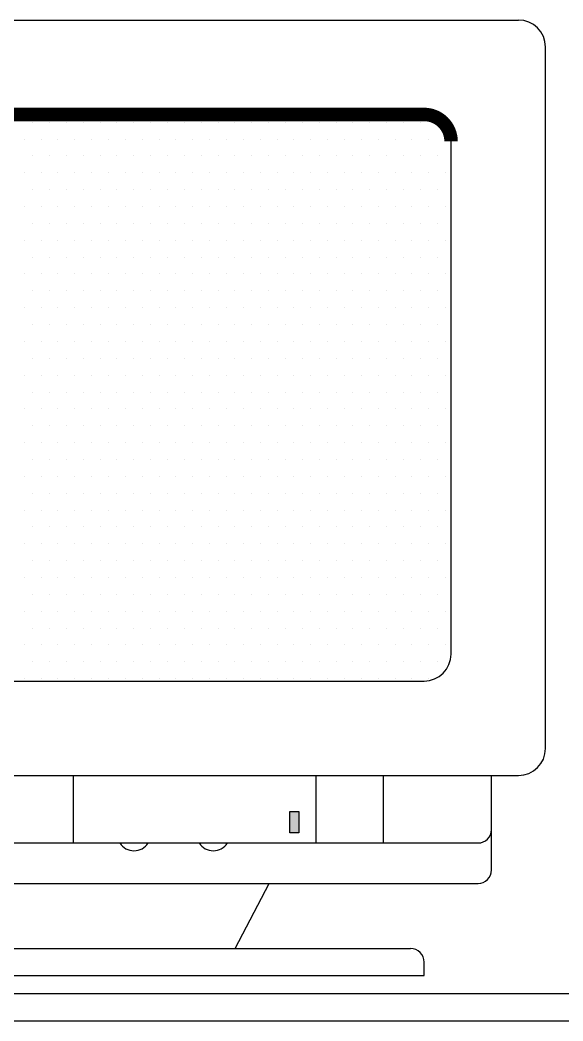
# Model space of a CAD drawing. Extents: x -12.596 to -11.946, y 11.414 to 11.785.
# Drawn here: x -12.3942 to -12.1929, y 11.4136 to 11.7845 of the extents above; entities that cross this region are included whole.
import ezdxf

# ---------------------------------------------------------------- set-up
doc = ezdxf.new("R2010")
doc.units = 0
doc.header["$LTSCALE"] = 0.5
doc.layers.get('0').update_dxf_attribs({"linetype": 'CONTINUOUS'})

# ---------------------------------------------------------------- blocks, each defined once
blk = doc.blocks.new('*X0')
at = {"color": 0}
for p, q in [((-12.48750000000001, 11.825), (-12.48750000000001, 11.825)), ((-12.48125000000001, 11.825), (-12.48125000000001, 11.825)), ((-12.47500000000001, 11.825), (-12.47500000000001, 11.825)), ((-12.46875000000001, 11.825), (-12.46875000000001, 11.825)), ((-12.46250000000001, 11.825), (-12.46250000000001, 11.825)), ((-12.45625000000001, 11.825), (-12.45625000000001, 11.825)), ((-12.45000000000001, 11.825), (-12.45000000000001, 11.825)), ((-12.44375000000001, 11.825), (-12.44375000000001, 11.825)), ((-12.43750000000001, 11.825), (-12.43750000000001, 11.825)), ((-12.43125000000001, 11.825), (-12.43125000000001, 11.825)), ((-12.42500000000001, 11.825), (-12.42500000000001, 11.825)), ((-12.41875000000001, 11.825), (-12.41875000000001, 11.825)), ((-12.41250000000001, 11.825), (-12.41250000000001, 11.825)), ((-12.40625000000001, 11.825), (-12.40625000000001, 11.825)), ((-12.40000000000001, 11.825), (-12.40000000000001, 11.825)), ((-12.39375000000001, 11.825), (-12.39375000000001, 11.825)), ((-12.38750000000002, 11.825), (-12.38750000000002, 11.825)), ((-12.38125000000002, 11.825), (-12.38125000000002, 11.825)), ((-12.37500000000002, 11.825), (-12.37500000000002, 11.825)), ((-12.36875000000002, 11.825), (-12.36875000000002, 11.825)), ((-12.36250000000002, 11.825), (-12.36250000000002, 11.825)), ((-12.35625000000002, 11.825), (-12.35625000000002, 11.825)), ((-12.35000000000002, 11.825), (-12.35000000000002, 11.825)), ((-12.34375000000002, 11.825), (-12.34375000000002, 11.825)), ((-12.33750000000002, 11.825), (-12.33750000000002, 11.825)), ((-12.49062500000001, 11.81875), (-12.49062500000001, 11.81875)), ((-12.48437500000001, 11.81875), (-12.48437500000001, 11.81875)), ((-12.47812500000001, 11.81875), (-12.47812500000001, 11.81875)), ((-12.47187500000001, 11.81875), (-12.47187500000001, 11.81875)), ((-12.46562500000001, 11.81875), (-12.46562500000001, 11.81875)), ((-12.45937500000001, 11.81875), (-12.45937500000001, 11.81875)), ((-12.45312500000001, 11.81875), (-12.45312500000001, 11.81875)), ((-12.44687500000001, 11.81875), (-12.44687500000001, 11.81875)), ((-12.44062500000001, 11.81875), (-12.44062500000001, 11.81875)), ((-12.43437500000001, 11.81875), (-12.43437500000001, 11.81875)), ((-12.42812500000001, 11.81875), (-12.42812500000001, 11.81875)), ((-12.42187500000001, 11.81875), (-12.42187500000001, 11.81875)), ((-12.41562500000001, 11.81875), (-12.41562500000001, 11.81875)), ((-12.40937500000001, 11.81875), (-12.40937500000001, 11.81875)), ((-12.40312500000001, 11.81875), (-12.40312500000001, 11.81875)), ((-12.39687500000001, 11.81875), (-12.39687500000001, 11.81875)), ((-12.39062500000001, 11.81875), (-12.39062500000001, 11.81875)), ((-12.38437500000001, 11.81875), (-12.38437500000001, 11.81875)), ((-12.37812500000001, 11.81875), (-12.37812500000001, 11.81875)), ((-12.37187500000002, 11.81875), (-12.37187500000002, 11.81875)), ((-12.36562500000002, 11.81875), (-12.36562500000002, 11.81875)), ((-12.35937500000002, 11.81875), (-12.35937500000002, 11.81875)), ((-12.35312500000002, 11.81875), (-12.35312500000002, 11.81875)), ((-12.34687500000002, 11.81875), (-12.34687500000002, 11.81875)), ((-12.34062500000002, 11.81875), (-12.34062500000002, 11.81875)), ((-12.33437500000002, 11.81875), (-12.33437500000002, 11.81875)), ((-12.48750000000001, 11.8125), (-12.48750000000001, 11.8125)), ((-12.48125000000001, 11.8125), (-12.48125000000001, 11.8125)), ((-12.47500000000001, 11.8125), (-12.47500000000001, 11.8125)), ((-12.46875000000001, 11.8125), (-12.46875000000001, 11.8125)), ((-12.46250000000001, 11.8125), (-12.46250000000001, 11.8125)), ((-12.45625000000001, 11.8125), (-12.45625000000001, 11.8125)), ((-12.45000000000001, 11.8125), (-12.45000000000001, 11.8125)), ((-12.44375000000001, 11.8125), (-12.44375000000001, 11.8125)), ((-12.43750000000001, 11.8125), (-12.43750000000001, 11.8125)), ((-12.43125000000001, 11.8125), (-12.43125000000001, 11.8125)), ((-12.42500000000001, 11.8125), (-12.42500000000001, 11.8125)), ((-12.41875000000001, 11.8125), (-12.41875000000001, 11.8125)), ((-12.41250000000001, 11.8125), (-12.41250000000001, 11.8125)), ((-12.40625000000001, 11.8125), (-12.40625000000001, 11.8125)), ((-12.40000000000001, 11.8125), (-12.40000000000001, 11.8125)), ((-12.39375000000001, 11.8125), (-12.39375000000001, 11.8125)), ((-12.38750000000001, 11.8125), (-12.38750000000001, 11.8125)), ((-12.38125000000001, 11.8125), (-12.38125000000001, 11.8125)), ((-12.37500000000001, 11.8125), (-12.37500000000001, 11.8125)), ((-12.36875000000001, 11.8125), (-12.36875000000001, 11.8125)), ((-12.36250000000001, 11.8125), (-12.36250000000001, 11.8125)), ((-12.35625000000002, 11.8125), (-12.35625000000002, 11.8125)), ((-12.35000000000002, 11.8125), (-12.35000000000002, 11.8125)), ((-12.34375000000002, 11.8125), (-12.34375000000002, 11.8125)), ((-12.33750000000002, 11.8125), (-12.33750000000002, 11.8125)), ((-12.49062500000001, 11.80625), (-12.49062500000001, 11.80625)), ((-12.48437500000001, 11.80625), (-12.48437500000001, 11.80625)), ((-12.47812500000001, 11.80625), (-12.47812500000001, 11.80625)), ((-12.47187500000001, 11.80625), (-12.47187500000001, 11.80625)), ((-12.46562500000001, 11.80625), (-12.46562500000001, 11.80625)), ((-12.45937500000001, 11.80625), (-12.45937500000001, 11.80625)), ((-12.45312500000001, 11.80625), (-12.45312500000001, 11.80625)), ((-12.44687500000001, 11.80625), (-12.44687500000001, 11.80625)), ((-12.44062500000001, 11.80625), (-12.44062500000001, 11.80625)), ((-12.43437500000001, 11.80625), (-12.43437500000001, 11.80625)), ((-12.42812500000001, 11.80625), (-12.42812500000001, 11.80625)), ((-12.42187500000001, 11.80625), (-12.42187500000001, 11.80625)), ((-12.41562500000001, 11.80625), (-12.41562500000001, 11.80625)), ((-12.40937500000001, 11.80625), (-12.40937500000001, 11.80625)), ((-12.40312500000001, 11.80625), (-12.40312500000001, 11.80625)), ((-12.39687500000001, 11.80625), (-12.39687500000001, 11.80625)), ((-12.39062500000001, 11.80625), (-12.39062500000001, 11.80625)), ((-12.38437500000001, 11.80625), (-12.38437500000001, 11.80625)), ((-12.37812500000001, 11.80625), (-12.37812500000001, 11.80625)), ((-12.37187500000002, 11.80625), (-12.37187500000002, 11.80625)), ((-12.36562500000002, 11.80625), (-12.36562500000002, 11.80625)), ((-12.35937500000002, 11.80625), (-12.35937500000002, 11.80625)), ((-12.35312500000002, 11.80625), (-12.35312500000002, 11.80625)), ((-12.34687500000002, 11.80625), (-12.34687500000002, 11.80625)), ((-12.34062500000002, 11.80625), (-12.34062500000002, 11.80625)), ((-12.33437500000002, 11.80625), (-12.33437500000002, 11.80625)), ((-12.4875, 11.8), (-12.4875, 11.8)), ((-12.48125, 11.8), (-12.48125, 11.8)), ((-12.475, 11.8), (-12.475, 11.8)), ((-12.46875000000001, 11.8), (-12.46875000000001, 11.8)), ((-12.46250000000001, 11.8), (-12.46250000000001, 11.8)), ((-12.45625000000001, 11.8), (-12.45625000000001, 11.8)), ((-12.45000000000001, 11.8), (-12.45000000000001, 11.8)), ((-12.44375000000001, 11.8), (-12.44375000000001, 11.8)), ((-12.43750000000001, 11.8), (-12.43750000000001, 11.8)), ((-12.43125000000001, 11.8), (-12.43125000000001, 11.8)), ((-12.42500000000001, 11.8), (-12.42500000000001, 11.8)), ((-12.41875000000001, 11.8), (-12.41875000000001, 11.8)), ((-12.41250000000001, 11.8), (-12.41250000000001, 11.8)), ((-12.40625000000001, 11.8), (-12.40625000000001, 11.8)), ((-12.40000000000001, 11.8), (-12.40000000000001, 11.8)), ((-12.39375000000001, 11.8), (-12.39375000000001, 11.8)), ((-12.38750000000001, 11.8), (-12.38750000000001, 11.8)), ((-12.38125000000001, 11.8), (-12.38125000000001, 11.8)), ((-12.37500000000001, 11.8), (-12.37500000000001, 11.8)), ((-12.36875000000001, 11.8), (-12.36875000000001, 11.8)), ((-12.36250000000001, 11.8), (-12.36250000000001, 11.8)), ((-12.35625000000001, 11.8), (-12.35625000000001, 11.8)), ((-12.35000000000001, 11.8), (-12.35000000000001, 11.8)), ((-12.34375000000001, 11.8), (-12.34375000000001, 11.8)), ((-12.33750000000001, 11.8), (-12.33750000000001, 11.8)), ((-12.490625, 11.79375), (-12.490625, 11.79375)), ((-12.48437500000001, 11.79375), (-12.48437500000001, 11.79375)), ((-12.47812500000001, 11.79375), (-12.47812500000001, 11.79375)), ((-12.47187500000001, 11.79375), (-12.47187500000001, 11.79375)), ((-12.46562500000001, 11.79375), (-12.46562500000001, 11.79375)), ((-12.45937500000001, 11.79375), (-12.45937500000001, 11.79375)), ((-12.45312500000001, 11.79375), (-12.45312500000001, 11.79375)), ((-12.44687500000001, 11.79375), (-12.44687500000001, 11.79375)), ((-12.44062500000001, 11.79375), (-12.44062500000001, 11.79375)), ((-12.43437500000001, 11.79375), (-12.43437500000001, 11.79375)), ((-12.42812500000001, 11.79375), (-12.42812500000001, 11.79375)), ((-12.42187500000001, 11.79375), (-12.42187500000001, 11.79375)), ((-12.41562500000001, 11.79375), (-12.41562500000001, 11.79375)), ((-12.40937500000001, 11.79375), (-12.40937500000001, 11.79375)), ((-12.40312500000001, 11.79375), (-12.40312500000001, 11.79375)), ((-12.39687500000001, 11.79375), (-12.39687500000001, 11.79375)), ((-12.39062500000001, 11.79375), (-12.39062500000001, 11.79375)), ((-12.38437500000001, 11.79375), (-12.38437500000001, 11.79375)), ((-12.37812500000001, 11.79375), (-12.37812500000001, 11.79375)), ((-12.37187500000001, 11.79375), (-12.37187500000001, 11.79375)), ((-12.36562500000001, 11.79375), (-12.36562500000001, 11.79375)), ((-12.35937500000001, 11.79375), (-12.35937500000001, 11.79375)), ((-12.35312500000001, 11.79375), (-12.35312500000001, 11.79375)), ((-12.34687500000001, 11.79375), (-12.34687500000001, 11.79375)), ((-12.34062500000001, 11.79375), (-12.34062500000001, 11.79375)), ((-12.33437500000001, 11.79375), (-12.33437500000001, 11.79375)), ((-12.48750000000001, 11.7875), (-12.48750000000001, 11.7875)), ((-12.48125000000001, 11.7875), (-12.48125000000001, 11.7875)), ((-12.47500000000001, 11.7875), (-12.47500000000001, 11.7875)), ((-12.46875000000001, 11.7875), (-12.46875000000001, 11.7875)), ((-12.46250000000001, 11.7875), (-12.46250000000001, 11.7875)), ((-12.45625000000001, 11.7875), (-12.45625000000001, 11.7875)), ((-12.45000000000001, 11.7875), (-12.45000000000001, 11.7875)), ((-12.44375000000001, 11.7875), (-12.44375000000001, 11.7875)), ((-12.43750000000001, 11.7875), (-12.43750000000001, 11.7875)), ((-12.43125000000001, 11.7875), (-12.43125000000001, 11.7875)), ((-12.42500000000001, 11.7875), (-12.42500000000001, 11.7875)), ((-12.41875000000001, 11.7875), (-12.41875000000001, 11.7875)), ((-12.41250000000001, 11.7875), (-12.41250000000001, 11.7875)), ((-12.40625000000001, 11.7875), (-12.40625000000001, 11.7875)), ((-12.40000000000001, 11.7875), (-12.40000000000001, 11.7875)), ((-12.39375000000001, 11.7875), (-12.39375000000001, 11.7875)), ((-12.38750000000001, 11.7875), (-12.38750000000001, 11.7875)), ((-12.38125000000001, 11.7875), (-12.38125000000001, 11.7875)), ((-12.37500000000001, 11.7875), (-12.37500000000001, 11.7875)), ((-12.36875000000001, 11.7875), (-12.36875000000001, 11.7875)), ((-12.36250000000001, 11.7875), (-12.36250000000001, 11.7875)), ((-12.35625000000002, 11.7875), (-12.35625000000002, 11.7875)), ((-12.35000000000002, 11.7875), (-12.35000000000002, 11.7875)), ((-12.34375000000002, 11.7875), (-12.34375000000002, 11.7875)), ((-12.33750000000002, 11.7875), (-12.33750000000002, 11.7875)), ((-12.49062500000001, 11.78125), (-12.49062500000001, 11.78125)), ((-12.48437500000001, 11.78125), (-12.48437500000001, 11.78125)), ((-12.47812500000001, 11.78125), (-12.47812500000001, 11.78125)), ((-12.47187500000001, 11.78125), (-12.47187500000001, 11.78125)), ((-12.46562500000001, 11.78125), (-12.46562500000001, 11.78125)), ((-12.45937500000001, 11.78125), (-12.45937500000001, 11.78125)), ((-12.45312500000001, 11.78125), (-12.45312500000001, 11.78125)), ((-12.44687500000001, 11.78125), (-12.44687500000001, 11.78125)), ((-12.44062500000001, 11.78125), (-12.44062500000001, 11.78125)), ((-12.43437500000001, 11.78125), (-12.43437500000001, 11.78125)), ((-12.42812500000001, 11.78125), (-12.42812500000001, 11.78125)), ((-12.42187500000001, 11.78125), (-12.42187500000001, 11.78125)), ((-12.41562500000001, 11.78125), (-12.41562500000001, 11.78125)), ((-12.40937500000001, 11.78125), (-12.40937500000001, 11.78125)), ((-12.40312500000001, 11.78125), (-12.40312500000001, 11.78125)), ((-12.39687500000001, 11.78125), (-12.39687500000001, 11.78125)), ((-12.39062500000001, 11.78125), (-12.39062500000001, 11.78125)), ((-12.38437500000001, 11.78125), (-12.38437500000001, 11.78125)), ((-12.37812500000001, 11.78125), (-12.37812500000001, 11.78125)), ((-12.37187500000002, 11.78125), (-12.37187500000002, 11.78125)), ((-12.36562500000002, 11.78125), (-12.36562500000002, 11.78125)), ((-12.35937500000002, 11.78125), (-12.35937500000002, 11.78125)), ((-12.35312500000002, 11.78125), (-12.35312500000002, 11.78125)), ((-12.34687500000002, 11.78125), (-12.34687500000002, 11.78125)), ((-12.34062500000002, 11.78125), (-12.34062500000002, 11.78125)), ((-12.33437500000002, 11.78125), (-12.33437500000002, 11.78125)), ((-12.48750000000001, 11.775), (-12.48750000000001, 11.775)), ((-12.48125000000001, 11.775), (-12.48125000000001, 11.775)), ((-12.47500000000001, 11.775), (-12.47500000000001, 11.775)), ((-12.46875000000001, 11.775), (-12.46875000000001, 11.775)), ((-12.46250000000001, 11.775), (-12.46250000000001, 11.775)), ((-12.45625000000001, 11.775), (-12.45625000000001, 11.775)), ((-12.45000000000001, 11.775), (-12.45000000000001, 11.775)), ((-12.44375000000001, 11.775), (-12.44375000000001, 11.775)), ((-12.43750000000001, 11.775), (-12.43750000000001, 11.775)), ((-12.43125000000001, 11.775), (-12.43125000000001, 11.775)), ((-12.42500000000001, 11.775), (-12.42500000000001, 11.775)), ((-12.41875000000001, 11.775), (-12.41875000000001, 11.775)), ((-12.41250000000001, 11.775), (-12.41250000000001, 11.775)), ((-12.40625000000001, 11.775), (-12.40625000000001, 11.775)), ((-12.40000000000001, 11.775), (-12.40000000000001, 11.775)), ((-12.39375000000001, 11.775), (-12.39375000000001, 11.775)), ((-12.38750000000001, 11.775), (-12.38750000000001, 11.775)), ((-12.38125000000001, 11.775), (-12.38125000000001, 11.775)), ((-12.37500000000001, 11.775), (-12.37500000000001, 11.775)), ((-12.36875000000001, 11.775), (-12.36875000000001, 11.775)), ((-12.36250000000001, 11.775), (-12.36250000000001, 11.775)), ((-12.35625000000002, 11.775), (-12.35625000000002, 11.775)), ((-12.35000000000002, 11.775), (-12.35000000000002, 11.775)), ((-12.34375000000002, 11.775), (-12.34375000000002, 11.775)), ((-12.33750000000002, 11.775), (-12.33750000000002, 11.775)), ((-12.490625, 11.76875), (-12.490625, 11.76875)), ((-12.48437500000001, 11.76875), (-12.48437500000001, 11.76875)), ((-12.47812500000001, 11.76875), (-12.47812500000001, 11.76875)), ((-12.47187500000001, 11.76875), (-12.47187500000001, 11.76875)), ((-12.46562500000001, 11.76875), (-12.46562500000001, 11.76875)), ((-12.45937500000001, 11.76875), (-12.45937500000001, 11.76875)), ((-12.45312500000001, 11.76875), (-12.45312500000001, 11.76875)), ((-12.44687500000001, 11.76875), (-12.44687500000001, 11.76875)), ((-12.44062500000001, 11.76875), (-12.44062500000001, 11.76875)), ((-12.43437500000001, 11.76875), (-12.43437500000001, 11.76875)), ((-12.42812500000001, 11.76875), (-12.42812500000001, 11.76875)), ((-12.42187500000001, 11.76875), (-12.42187500000001, 11.76875)), ((-12.41562500000001, 11.76875), (-12.41562500000001, 11.76875)), ((-12.40937500000001, 11.76875), (-12.40937500000001, 11.76875)), ((-12.40312500000001, 11.76875), (-12.40312500000001, 11.76875)), ((-12.39687500000001, 11.76875), (-12.39687500000001, 11.76875)), ((-12.39062500000001, 11.76875), (-12.39062500000001, 11.76875)), ((-12.38437500000001, 11.76875), (-12.38437500000001, 11.76875)), ((-12.37812500000001, 11.76875), (-12.37812500000001, 11.76875)), ((-12.37187500000001, 11.76875), (-12.37187500000001, 11.76875)), ((-12.36562500000001, 11.76875), (-12.36562500000001, 11.76875)), ((-12.35937500000001, 11.76875), (-12.35937500000001, 11.76875)), ((-12.35312500000001, 11.76875), (-12.35312500000001, 11.76875)), ((-12.34687500000001, 11.76875), (-12.34687500000001, 11.76875)), ((-12.34062500000001, 11.76875), (-12.34062500000001, 11.76875)), ((-12.33437500000001, 11.76875), (-12.33437500000001, 11.76875)), ((-12.48750000000001, 11.7625), (-12.48750000000001, 11.7625)), ((-12.48125000000001, 11.7625), (-12.48125000000001, 11.7625)), ((-12.47500000000001, 11.7625), (-12.47500000000001, 11.7625)), ((-12.46875000000001, 11.7625), (-12.46875000000001, 11.7625)), ((-12.46250000000001, 11.7625), (-12.46250000000001, 11.7625)), ((-12.45625000000001, 11.7625), (-12.45625000000001, 11.7625)), ((-12.45000000000001, 11.7625), (-12.45000000000001, 11.7625)), ((-12.44375000000001, 11.7625), (-12.44375000000001, 11.7625)), ((-12.43750000000001, 11.7625), (-12.43750000000001, 11.7625)), ((-12.43125000000001, 11.7625), (-12.43125000000001, 11.7625)), ((-12.42500000000001, 11.7625), (-12.42500000000001, 11.7625)), ((-12.41875000000001, 11.7625), (-12.41875000000001, 11.7625)), ((-12.41250000000001, 11.7625), (-12.41250000000001, 11.7625)), ((-12.40625000000001, 11.7625), (-12.40625000000001, 11.7625)), ((-12.40000000000001, 11.7625), (-12.40000000000001, 11.7625)), ((-12.39375000000001, 11.7625), (-12.39375000000001, 11.7625)), ((-12.38750000000001, 11.7625), (-12.38750000000001, 11.7625)), ((-12.38125000000001, 11.7625), (-12.38125000000001, 11.7625)), ((-12.37500000000001, 11.7625), (-12.37500000000001, 11.7625)), ((-12.36875000000001, 11.7625), (-12.36875000000001, 11.7625)), ((-12.36250000000001, 11.7625), (-12.36250000000001, 11.7625)), ((-12.35625000000002, 11.7625), (-12.35625000000002, 11.7625)), ((-12.35000000000002, 11.7625), (-12.35000000000002, 11.7625)), ((-12.34375000000002, 11.7625), (-12.34375000000002, 11.7625)), ((-12.33750000000002, 11.7625), (-12.33750000000002, 11.7625)), ((-12.49062500000001, 11.75625), (-12.49062500000001, 11.75625)), ((-12.48437500000001, 11.75625), (-12.48437500000001, 11.75625)), ((-12.47812500000001, 11.75625), (-12.47812500000001, 11.75625)), ((-12.47187500000001, 11.75625), (-12.47187500000001, 11.75625)), ((-12.46562500000001, 11.75625), (-12.46562500000001, 11.75625)), ((-12.45937500000001, 11.75625), (-12.45937500000001, 11.75625)), ((-12.45312500000001, 11.75625), (-12.45312500000001, 11.75625)), ((-12.44687500000001, 11.75625), (-12.44687500000001, 11.75625)), ((-12.44062500000001, 11.75625), (-12.44062500000001, 11.75625)), ((-12.43437500000001, 11.75625), (-12.43437500000001, 11.75625)), ((-12.42812500000001, 11.75625), (-12.42812500000001, 11.75625)), ((-12.42187500000001, 11.75625), (-12.42187500000001, 11.75625)), ((-12.41562500000001, 11.75625), (-12.41562500000001, 11.75625)), ((-12.40937500000001, 11.75625), (-12.40937500000001, 11.75625)), ((-12.40312500000001, 11.75625), (-12.40312500000001, 11.75625)), ((-12.39687500000001, 11.75625), (-12.39687500000001, 11.75625)), ((-12.39062500000001, 11.75625), (-12.39062500000001, 11.75625)), ((-12.38437500000001, 11.75625), (-12.38437500000001, 11.75625)), ((-12.37812500000001, 11.75625), (-12.37812500000001, 11.75625)), ((-12.37187500000002, 11.75625), (-12.37187500000002, 11.75625)), ((-12.36562500000002, 11.75625), (-12.36562500000002, 11.75625)), ((-12.35937500000002, 11.75625), (-12.35937500000002, 11.75625)), ((-12.35312500000002, 11.75625), (-12.35312500000002, 11.75625)), ((-12.34687500000002, 11.75625), (-12.34687500000002, 11.75625)), ((-12.34062500000002, 11.75625), (-12.34062500000002, 11.75625)), ((-12.33437500000002, 11.75625), (-12.33437500000002, 11.75625)), ((-12.48750000000001, 11.75), (-12.48750000000001, 11.75)), ((-12.48125000000001, 11.75), (-12.48125000000001, 11.75)), ((-12.47500000000001, 11.75), (-12.47500000000001, 11.75)), ((-12.46875000000001, 11.75), (-12.46875000000001, 11.75)), ((-12.46250000000001, 11.75), (-12.46250000000001, 11.75)), ((-12.45625000000001, 11.75), (-12.45625000000001, 11.75)), ((-12.45000000000001, 11.75), (-12.45000000000001, 11.75)), ((-12.44375000000001, 11.75), (-12.44375000000001, 11.75)), ((-12.43750000000001, 11.75), (-12.43750000000001, 11.75)), ((-12.43125000000001, 11.75), (-12.43125000000001, 11.75)), ((-12.42500000000001, 11.75), (-12.42500000000001, 11.75)), ((-12.41875000000001, 11.75), (-12.41875000000001, 11.75)), ((-12.41250000000001, 11.75), (-12.41250000000001, 11.75)), ((-12.40625000000001, 11.75), (-12.40625000000001, 11.75)), ((-12.40000000000001, 11.75), (-12.40000000000001, 11.75)), ((-12.39375000000001, 11.75), (-12.39375000000001, 11.75)), ((-12.38750000000001, 11.75), (-12.38750000000001, 11.75)), ((-12.38125000000001, 11.75), (-12.38125000000001, 11.75)), ((-12.37500000000001, 11.75), (-12.37500000000001, 11.75)), ((-12.36875000000001, 11.75), (-12.36875000000001, 11.75)), ((-12.36250000000001, 11.75), (-12.36250000000001, 11.75)), ((-12.35625000000002, 11.75), (-12.35625000000002, 11.75)), ((-12.35000000000002, 11.75), (-12.35000000000002, 11.75)), ((-12.34375000000002, 11.75), (-12.34375000000002, 11.75)), ((-12.33750000000002, 11.75), (-12.33750000000002, 11.75)), ((-12.49062500000001, 11.74375), (-12.49062500000001, 11.74375)), ((-12.48437500000001, 11.74375), (-12.48437500000001, 11.74375)), ((-12.47812500000001, 11.74375), (-12.47812500000001, 11.74375)), ((-12.47187500000001, 11.74375), (-12.47187500000001, 11.74375)), ((-12.46562500000001, 11.74375), (-12.46562500000001, 11.74375)), ((-12.45937500000001, 11.74375), (-12.45937500000001, 11.74375)), ((-12.45312500000001, 11.74375), (-12.45312500000001, 11.74375)), ((-12.44687500000001, 11.74375), (-12.44687500000001, 11.74375)), ((-12.44062500000001, 11.74375), (-12.44062500000001, 11.74375)), ((-12.43437500000001, 11.74375), (-12.43437500000001, 11.74375)), ((-12.42812500000001, 11.74375), (-12.42812500000001, 11.74375)), ((-12.42187500000001, 11.74375), (-12.42187500000001, 11.74375)), ((-12.41562500000001, 11.74375), (-12.41562500000001, 11.74375)), ((-12.40937500000001, 11.74375), (-12.40937500000001, 11.74375)), ((-12.40312500000001, 11.74375), (-12.40312500000001, 11.74375)), ((-12.39687500000001, 11.74375), (-12.39687500000001, 11.74375)), ((-12.39062500000001, 11.74375), (-12.39062500000001, 11.74375)), ((-12.38437500000001, 11.74375), (-12.38437500000001, 11.74375)), ((-12.37812500000001, 11.74375), (-12.37812500000001, 11.74375)), ((-12.37187500000002, 11.74375), (-12.37187500000002, 11.74375)), ((-12.36562500000002, 11.74375), (-12.36562500000002, 11.74375)), ((-12.35937500000002, 11.74375), (-12.35937500000002, 11.74375)), ((-12.35312500000002, 11.74375), (-12.35312500000002, 11.74375)), ((-12.34687500000002, 11.74375), (-12.34687500000002, 11.74375)), ((-12.34062500000002, 11.74375), (-12.34062500000002, 11.74375)), ((-12.33437500000002, 11.74375), (-12.33437500000002, 11.74375)), ((-12.4875, 11.7375), (-12.4875, 11.7375)), ((-12.48125, 11.7375), (-12.48125, 11.7375)), ((-12.475, 11.7375), (-12.475, 11.7375)), ((-12.46875000000001, 11.7375), (-12.46875000000001, 11.7375)), ((-12.46250000000001, 11.7375), (-12.46250000000001, 11.7375)), ((-12.45625000000001, 11.7375), (-12.45625000000001, 11.7375)), ((-12.45000000000001, 11.7375), (-12.45000000000001, 11.7375)), ((-12.44375000000001, 11.7375), (-12.44375000000001, 11.7375)), ((-12.43750000000001, 11.7375), (-12.43750000000001, 11.7375)), ((-12.43125000000001, 11.7375), (-12.43125000000001, 11.7375)), ((-12.42500000000001, 11.7375), (-12.42500000000001, 11.7375)), ((-12.41875000000001, 11.7375), (-12.41875000000001, 11.7375)), ((-12.41250000000001, 11.7375), (-12.41250000000001, 11.7375)), ((-12.40625000000001, 11.7375), (-12.40625000000001, 11.7375)), ((-12.40000000000001, 11.7375), (-12.40000000000001, 11.7375)), ((-12.39375000000001, 11.7375), (-12.39375000000001, 11.7375)), ((-12.38750000000001, 11.7375), (-12.38750000000001, 11.7375)), ((-12.38125000000001, 11.7375), (-12.38125000000001, 11.7375)), ((-12.37500000000001, 11.7375), (-12.37500000000001, 11.7375)), ((-12.36875000000001, 11.7375), (-12.36875000000001, 11.7375)), ((-12.36250000000001, 11.7375), (-12.36250000000001, 11.7375)), ((-12.35625000000001, 11.7375), (-12.35625000000001, 11.7375)), ((-12.35000000000001, 11.7375), (-12.35000000000001, 11.7375)), ((-12.34375000000001, 11.7375), (-12.34375000000001, 11.7375)), ((-12.33750000000001, 11.7375), (-12.33750000000001, 11.7375)), ((-12.490625, 11.73125), (-12.490625, 11.73125)), ((-12.48437500000001, 11.73125), (-12.48437500000001, 11.73125)), ((-12.47812500000001, 11.73125), (-12.47812500000001, 11.73125)), ((-12.47187500000001, 11.73125), (-12.47187500000001, 11.73125)), ((-12.46562500000001, 11.73125), (-12.46562500000001, 11.73125)), ((-12.45937500000001, 11.73125), (-12.45937500000001, 11.73125)), ((-12.45312500000001, 11.73125), (-12.45312500000001, 11.73125)), ((-12.44687500000001, 11.73125), (-12.44687500000001, 11.73125)), ((-12.44062500000001, 11.73125), (-12.44062500000001, 11.73125)), ((-12.43437500000001, 11.73125), (-12.43437500000001, 11.73125)), ((-12.42812500000001, 11.73125), (-12.42812500000001, 11.73125)), ((-12.42187500000001, 11.73125), (-12.42187500000001, 11.73125)), ((-12.41562500000001, 11.73125), (-12.41562500000001, 11.73125)), ((-12.40937500000001, 11.73125), (-12.40937500000001, 11.73125)), ((-12.40312500000001, 11.73125), (-12.40312500000001, 11.73125)), ((-12.39687500000001, 11.73125), (-12.39687500000001, 11.73125)), ((-12.39062500000001, 11.73125), (-12.39062500000001, 11.73125)), ((-12.38437500000001, 11.73125), (-12.38437500000001, 11.73125)), ((-12.37812500000001, 11.73125), (-12.37812500000001, 11.73125)), ((-12.37187500000001, 11.73125), (-12.37187500000001, 11.73125)), ((-12.36562500000001, 11.73125), (-12.36562500000001, 11.73125)), ((-12.35937500000001, 11.73125), (-12.35937500000001, 11.73125)), ((-12.35312500000001, 11.73125), (-12.35312500000001, 11.73125)), ((-12.34687500000001, 11.73125), (-12.34687500000001, 11.73125)), ((-12.34062500000001, 11.73125), (-12.34062500000001, 11.73125)), ((-12.33437500000001, 11.73125), (-12.33437500000001, 11.73125)), ((-12.48750000000001, 11.725), (-12.48750000000001, 11.725)), ((-12.48125000000001, 11.725), (-12.48125000000001, 11.725)), ((-12.47500000000001, 11.725), (-12.47500000000001, 11.725)), ((-12.46875000000001, 11.725), (-12.46875000000001, 11.725)), ((-12.46250000000001, 11.725), (-12.46250000000001, 11.725)), ((-12.45625000000001, 11.725), (-12.45625000000001, 11.725)), ((-12.45000000000001, 11.725), (-12.45000000000001, 11.725)), ((-12.44375000000001, 11.725), (-12.44375000000001, 11.725)), ((-12.43750000000001, 11.725), (-12.43750000000001, 11.725)), ((-12.43125000000001, 11.725), (-12.43125000000001, 11.725)), ((-12.42500000000001, 11.725), (-12.42500000000001, 11.725)), ((-12.41875000000001, 11.725), (-12.41875000000001, 11.725)), ((-12.41250000000001, 11.725), (-12.41250000000001, 11.725)), ((-12.40625000000001, 11.725), (-12.40625000000001, 11.725)), ((-12.40000000000001, 11.725), (-12.40000000000001, 11.725)), ((-12.39375000000001, 11.725), (-12.39375000000001, 11.725)), ((-12.38750000000001, 11.725), (-12.38750000000001, 11.725)), ((-12.38125000000001, 11.725), (-12.38125000000001, 11.725)), ((-12.37500000000001, 11.725), (-12.37500000000001, 11.725)), ((-12.36875000000001, 11.725), (-12.36875000000001, 11.725)), ((-12.36250000000001, 11.725), (-12.36250000000001, 11.725)), ((-12.35625000000002, 11.725), (-12.35625000000002, 11.725)), ((-12.35000000000002, 11.725), (-12.35000000000002, 11.725)), ((-12.34375000000002, 11.725), (-12.34375000000002, 11.725)), ((-12.33750000000002, 11.725), (-12.33750000000002, 11.725)), ((-12.49062500000001, 11.71875), (-12.49062500000001, 11.71875)), ((-12.48437500000001, 11.71875), (-12.48437500000001, 11.71875)), ((-12.47812500000001, 11.71875), (-12.47812500000001, 11.71875)), ((-12.47187500000001, 11.71875), (-12.47187500000001, 11.71875)), ((-12.46562500000001, 11.71875), (-12.46562500000001, 11.71875)), ((-12.45937500000001, 11.71875), (-12.45937500000001, 11.71875)), ((-12.45312500000001, 11.71875), (-12.45312500000001, 11.71875)), ((-12.44687500000001, 11.71875), (-12.44687500000001, 11.71875)), ((-12.44062500000001, 11.71875), (-12.44062500000001, 11.71875)), ((-12.43437500000001, 11.71875), (-12.43437500000001, 11.71875)), ((-12.42812500000001, 11.71875), (-12.42812500000001, 11.71875)), ((-12.42187500000001, 11.71875), (-12.42187500000001, 11.71875)), ((-12.41562500000001, 11.71875), (-12.41562500000001, 11.71875)), ((-12.40937500000001, 11.71875), (-12.40937500000001, 11.71875)), ((-12.40312500000001, 11.71875), (-12.40312500000001, 11.71875)), ((-12.39687500000001, 11.71875), (-12.39687500000001, 11.71875)), ((-12.39062500000001, 11.71875), (-12.39062500000001, 11.71875)), ((-12.38437500000001, 11.71875), (-12.38437500000001, 11.71875)), ((-12.37812500000001, 11.71875), (-12.37812500000001, 11.71875)), ((-12.37187500000002, 11.71875), (-12.37187500000002, 11.71875)), ((-12.36562500000002, 11.71875), (-12.36562500000002, 11.71875)), ((-12.35937500000002, 11.71875), (-12.35937500000002, 11.71875)), ((-12.35312500000002, 11.71875), (-12.35312500000002, 11.71875)), ((-12.34687500000002, 11.71875), (-12.34687500000002, 11.71875)), ((-12.34062500000002, 11.71875), (-12.34062500000002, 11.71875)), ((-12.33437500000002, 11.71875), (-12.33437500000002, 11.71875)), ((-12.48750000000001, 11.7125), (-12.48750000000001, 11.7125)), ((-12.48125000000001, 11.7125), (-12.48125000000001, 11.7125)), ((-12.47500000000001, 11.7125), (-12.47500000000001, 11.7125)), ((-12.46875000000001, 11.7125), (-12.46875000000001, 11.7125)), ((-12.46250000000001, 11.7125), (-12.46250000000001, 11.7125)), ((-12.45625000000001, 11.7125), (-12.45625000000001, 11.7125)), ((-12.45000000000001, 11.7125), (-12.45000000000001, 11.7125)), ((-12.44375000000001, 11.7125), (-12.44375000000001, 11.7125)), ((-12.43750000000001, 11.7125), (-12.43750000000001, 11.7125)), ((-12.43125000000001, 11.7125), (-12.43125000000001, 11.7125)), ((-12.42500000000001, 11.7125), (-12.42500000000001, 11.7125)), ((-12.41875000000001, 11.7125), (-12.41875000000001, 11.7125)), ((-12.41250000000001, 11.7125), (-12.41250000000001, 11.7125)), ((-12.40625000000001, 11.7125), (-12.40625000000001, 11.7125)), ((-12.40000000000001, 11.7125), (-12.40000000000001, 11.7125)), ((-12.39375000000001, 11.7125), (-12.39375000000001, 11.7125)), ((-12.38750000000001, 11.7125), (-12.38750000000001, 11.7125)), ((-12.38125000000001, 11.7125), (-12.38125000000001, 11.7125)), ((-12.37500000000001, 11.7125), (-12.37500000000001, 11.7125)), ((-12.36875000000001, 11.7125), (-12.36875000000001, 11.7125)), ((-12.36250000000001, 11.7125), (-12.36250000000001, 11.7125)), ((-12.35625000000002, 11.7125), (-12.35625000000002, 11.7125)), ((-12.35000000000002, 11.7125), (-12.35000000000002, 11.7125)), ((-12.34375000000002, 11.7125), (-12.34375000000002, 11.7125)), ((-12.33750000000002, 11.7125), (-12.33750000000002, 11.7125)), ((-12.490625, 11.70625), (-12.490625, 11.70625)), ((-12.48437500000001, 11.70625), (-12.48437500000001, 11.70625)), ((-12.47812500000001, 11.70625), (-12.47812500000001, 11.70625)), ((-12.47187500000001, 11.70625), (-12.47187500000001, 11.70625)), ((-12.46562500000001, 11.70625), (-12.46562500000001, 11.70625)), ((-12.45937500000001, 11.70625), (-12.45937500000001, 11.70625)), ((-12.45312500000001, 11.70625), (-12.45312500000001, 11.70625)), ((-12.44687500000001, 11.70625), (-12.44687500000001, 11.70625)), ((-12.44062500000001, 11.70625), (-12.44062500000001, 11.70625)), ((-12.43437500000001, 11.70625), (-12.43437500000001, 11.70625)), ((-12.42812500000001, 11.70625), (-12.42812500000001, 11.70625)), ((-12.42187500000001, 11.70625), (-12.42187500000001, 11.70625)), ((-12.41562500000001, 11.70625), (-12.41562500000001, 11.70625)), ((-12.40937500000001, 11.70625), (-12.40937500000001, 11.70625)), ((-12.40312500000001, 11.70625), (-12.40312500000001, 11.70625)), ((-12.39687500000001, 11.70625), (-12.39687500000001, 11.70625)), ((-12.39062500000001, 11.70625), (-12.39062500000001, 11.70625)), ((-12.38437500000001, 11.70625), (-12.38437500000001, 11.70625)), ((-12.37812500000001, 11.70625), (-12.37812500000001, 11.70625)), ((-12.37187500000001, 11.70625), (-12.37187500000001, 11.70625)), ((-12.36562500000001, 11.70625), (-12.36562500000001, 11.70625)), ((-12.35937500000001, 11.70625), (-12.35937500000001, 11.70625)), ((-12.35312500000001, 11.70625), (-12.35312500000001, 11.70625)), ((-12.34687500000001, 11.70625), (-12.34687500000001, 11.70625)), ((-12.34062500000001, 11.70625), (-12.34062500000001, 11.70625)), ((-12.33437500000001, 11.70625), (-12.33437500000001, 11.70625)), ((-12.48750000000001, 11.7), (-12.48750000000001, 11.7)), ((-12.48125000000001, 11.7), (-12.48125000000001, 11.7)), ((-12.47500000000001, 11.7), (-12.47500000000001, 11.7)), ((-12.46875000000001, 11.7), (-12.46875000000001, 11.7)), ((-12.46250000000001, 11.7), (-12.46250000000001, 11.7)), ((-12.45625000000001, 11.7), (-12.45625000000001, 11.7)), ((-12.45000000000001, 11.7), (-12.45000000000001, 11.7)), ((-12.44375000000001, 11.7), (-12.44375000000001, 11.7)), ((-12.43750000000001, 11.7), (-12.43750000000001, 11.7)), ((-12.43125000000001, 11.7), (-12.43125000000001, 11.7)), ((-12.42500000000001, 11.7), (-12.42500000000001, 11.7)), ((-12.41875000000001, 11.7), (-12.41875000000001, 11.7)), ((-12.41250000000001, 11.7), (-12.41250000000001, 11.7)), ((-12.40625000000001, 11.7), (-12.40625000000001, 11.7)), ((-12.40000000000001, 11.7), (-12.40000000000001, 11.7)), ((-12.39375000000001, 11.7), (-12.39375000000001, 11.7)), ((-12.38750000000001, 11.7), (-12.38750000000001, 11.7)), ((-12.38125000000001, 11.7), (-12.38125000000001, 11.7)), ((-12.37500000000001, 11.7), (-12.37500000000001, 11.7)), ((-12.36875000000001, 11.7), (-12.36875000000001, 11.7)), ((-12.36250000000001, 11.7), (-12.36250000000001, 11.7)), ((-12.35625000000002, 11.7), (-12.35625000000002, 11.7)), ((-12.35000000000002, 11.7), (-12.35000000000002, 11.7)), ((-12.34375000000002, 11.7), (-12.34375000000002, 11.7)), ((-12.33750000000002, 11.7), (-12.33750000000002, 11.7)), ((-12.49062500000001, 11.69375), (-12.49062500000001, 11.69375)), ((-12.48437500000001, 11.69375), (-12.48437500000001, 11.69375)), ((-12.47812500000001, 11.69375), (-12.47812500000001, 11.69375)), ((-12.47187500000001, 11.69375), (-12.47187500000001, 11.69375)), ((-12.46562500000001, 11.69375), (-12.46562500000001, 11.69375)), ((-12.45937500000001, 11.69375), (-12.45937500000001, 11.69375)), ((-12.45312500000001, 11.69375), (-12.45312500000001, 11.69375)), ((-12.44687500000001, 11.69375), (-12.44687500000001, 11.69375)), ((-12.44062500000001, 11.69375), (-12.44062500000001, 11.69375)), ((-12.43437500000001, 11.69375), (-12.43437500000001, 11.69375)), ((-12.42812500000001, 11.69375), (-12.42812500000001, 11.69375)), ((-12.42187500000001, 11.69375), (-12.42187500000001, 11.69375)), ((-12.41562500000001, 11.69375), (-12.41562500000001, 11.69375)), ((-12.40937500000001, 11.69375), (-12.40937500000001, 11.69375)), ((-12.40312500000001, 11.69375), (-12.40312500000001, 11.69375)), ((-12.39687500000001, 11.69375), (-12.39687500000001, 11.69375)), ((-12.39062500000001, 11.69375), (-12.39062500000001, 11.69375)), ((-12.38437500000001, 11.69375), (-12.38437500000001, 11.69375)), ((-12.37812500000001, 11.69375), (-12.37812500000001, 11.69375)), ((-12.37187500000002, 11.69375), (-12.37187500000002, 11.69375)), ((-12.36562500000002, 11.69375), (-12.36562500000002, 11.69375)), ((-12.35937500000002, 11.69375), (-12.35937500000002, 11.69375)), ((-12.35312500000002, 11.69375), (-12.35312500000002, 11.69375)), ((-12.34687500000002, 11.69375), (-12.34687500000002, 11.69375)), ((-12.34062500000002, 11.69375), (-12.34062500000002, 11.69375)), ((-12.33437500000002, 11.69375), (-12.33437500000002, 11.69375)), ((-12.48750000000001, 11.6875), (-12.48750000000001, 11.6875)), ((-12.48125000000001, 11.6875), (-12.48125000000001, 11.6875)), ((-12.47500000000001, 11.6875), (-12.47500000000001, 11.6875)), ((-12.46875000000001, 11.6875), (-12.46875000000001, 11.6875)), ((-12.46250000000001, 11.6875), (-12.46250000000001, 11.6875)), ((-12.45625000000001, 11.6875), (-12.45625000000001, 11.6875)), ((-12.45000000000001, 11.6875), (-12.45000000000001, 11.6875)), ((-12.44375000000001, 11.6875), (-12.44375000000001, 11.6875)), ((-12.43750000000001, 11.6875), (-12.43750000000001, 11.6875)), ((-12.43125000000001, 11.6875), (-12.43125000000001, 11.6875)), ((-12.42500000000001, 11.6875), (-12.42500000000001, 11.6875)), ((-12.41875000000001, 11.6875), (-12.41875000000001, 11.6875)), ((-12.41250000000001, 11.6875), (-12.41250000000001, 11.6875)), ((-12.40625000000001, 11.6875), (-12.40625000000001, 11.6875)), ((-12.40000000000001, 11.6875), (-12.40000000000001, 11.6875)), ((-12.39375000000001, 11.6875), (-12.39375000000001, 11.6875)), ((-12.38750000000001, 11.6875), (-12.38750000000001, 11.6875)), ((-12.38125000000001, 11.6875), (-12.38125000000001, 11.6875)), ((-12.37500000000001, 11.6875), (-12.37500000000001, 11.6875)), ((-12.36875000000001, 11.6875), (-12.36875000000001, 11.6875)), ((-12.36250000000001, 11.6875), (-12.36250000000001, 11.6875)), ((-12.35625000000002, 11.6875), (-12.35625000000002, 11.6875)), ((-12.35000000000002, 11.6875), (-12.35000000000002, 11.6875)), ((-12.34375000000002, 11.6875), (-12.34375000000002, 11.6875)), ((-12.33750000000002, 11.6875), (-12.33750000000002, 11.6875)), ((-12.49062500000001, 11.68125), (-12.49062500000001, 11.68125)), ((-12.48437500000001, 11.68125), (-12.48437500000001, 11.68125)), ((-12.47812500000001, 11.68125), (-12.47812500000001, 11.68125)), ((-12.47187500000001, 11.68125), (-12.47187500000001, 11.68125)), ((-12.46562500000001, 11.68125), (-12.46562500000001, 11.68125)), ((-12.45937500000001, 11.68125), (-12.45937500000001, 11.68125)), ((-12.45312500000001, 11.68125), (-12.45312500000001, 11.68125)), ((-12.44687500000001, 11.68125), (-12.44687500000001, 11.68125)), ((-12.44062500000001, 11.68125), (-12.44062500000001, 11.68125)), ((-12.43437500000001, 11.68125), (-12.43437500000001, 11.68125)), ((-12.42812500000001, 11.68125), (-12.42812500000001, 11.68125)), ((-12.42187500000001, 11.68125), (-12.42187500000001, 11.68125)), ((-12.41562500000001, 11.68125), (-12.41562500000001, 11.68125)), ((-12.40937500000001, 11.68125), (-12.40937500000001, 11.68125)), ((-12.40312500000001, 11.68125), (-12.40312500000001, 11.68125)), ((-12.39687500000001, 11.68125), (-12.39687500000001, 11.68125)), ((-12.39062500000001, 11.68125), (-12.39062500000001, 11.68125)), ((-12.38437500000001, 11.68125), (-12.38437500000001, 11.68125)), ((-12.37812500000001, 11.68125), (-12.37812500000001, 11.68125)), ((-12.37187500000002, 11.68125), (-12.37187500000002, 11.68125)), ((-12.36562500000002, 11.68125), (-12.36562500000002, 11.68125)), ((-12.35937500000002, 11.68125), (-12.35937500000002, 11.68125)), ((-12.35312500000002, 11.68125), (-12.35312500000002, 11.68125)), ((-12.34687500000002, 11.68125), (-12.34687500000002, 11.68125)), ((-12.34062500000002, 11.68125), (-12.34062500000002, 11.68125)), ((-12.33437500000002, 11.68125), (-12.33437500000002, 11.68125)), ((-12.4875, 11.675), (-12.4875, 11.675)), ((-12.48125, 11.675), (-12.48125, 11.675)), ((-12.475, 11.675), (-12.475, 11.675)), ((-12.46875000000001, 11.675), (-12.46875000000001, 11.675)), ((-12.46250000000001, 11.675), (-12.46250000000001, 11.675)), ((-12.45625000000001, 11.675), (-12.45625000000001, 11.675)), ((-12.45000000000001, 11.675), (-12.45000000000001, 11.675)), ((-12.44375000000001, 11.675), (-12.44375000000001, 11.675)), ((-12.43750000000001, 11.675), (-12.43750000000001, 11.675)), ((-12.43125000000001, 11.675), (-12.43125000000001, 11.675)), ((-12.42500000000001, 11.675), (-12.42500000000001, 11.675)), ((-12.41875000000001, 11.675), (-12.41875000000001, 11.675)), ((-12.41250000000001, 11.675), (-12.41250000000001, 11.675)), ((-12.40625000000001, 11.675), (-12.40625000000001, 11.675)), ((-12.40000000000001, 11.675), (-12.40000000000001, 11.675)), ((-12.39375000000001, 11.675), (-12.39375000000001, 11.675)), ((-12.38750000000001, 11.675), (-12.38750000000001, 11.675)), ((-12.38125000000001, 11.675), (-12.38125000000001, 11.675)), ((-12.37500000000001, 11.675), (-12.37500000000001, 11.675)), ((-12.36875000000001, 11.675), (-12.36875000000001, 11.675)), ((-12.36250000000001, 11.675), (-12.36250000000001, 11.675)), ((-12.35625000000001, 11.675), (-12.35625000000001, 11.675)), ((-12.35000000000001, 11.675), (-12.35000000000001, 11.675)), ((-12.34375000000001, 11.675), (-12.34375000000001, 11.675)), ((-12.33750000000001, 11.675), (-12.33750000000001, 11.675)), ((-12.490625, 11.66875), (-12.490625, 11.66875)), ((-12.48437500000001, 11.66875), (-12.48437500000001, 11.66875)), ((-12.47812500000001, 11.66875), (-12.47812500000001, 11.66875)), ((-12.47187500000001, 11.66875), (-12.47187500000001, 11.66875)), ((-12.46562500000001, 11.66875), (-12.46562500000001, 11.66875)), ((-12.45937500000001, 11.66875), (-12.45937500000001, 11.66875)), ((-12.45312500000001, 11.66875), (-12.45312500000001, 11.66875)), ((-12.44687500000001, 11.66875), (-12.44687500000001, 11.66875)), ((-12.44062500000001, 11.66875), (-12.44062500000001, 11.66875)), ((-12.43437500000001, 11.66875), (-12.43437500000001, 11.66875)), ((-12.42812500000001, 11.66875), (-12.42812500000001, 11.66875)), ((-12.42187500000001, 11.66875), (-12.42187500000001, 11.66875)), ((-12.41562500000001, 11.66875), (-12.41562500000001, 11.66875)), ((-12.40937500000001, 11.66875), (-12.40937500000001, 11.66875)), ((-12.40312500000001, 11.66875), (-12.40312500000001, 11.66875)), ((-12.39687500000001, 11.66875), (-12.39687500000001, 11.66875)), ((-12.39062500000001, 11.66875), (-12.39062500000001, 11.66875)), ((-12.38437500000001, 11.66875), (-12.38437500000001, 11.66875)), ((-12.37812500000001, 11.66875), (-12.37812500000001, 11.66875)), ((-12.37187500000001, 11.66875), (-12.37187500000001, 11.66875)), ((-12.36562500000001, 11.66875), (-12.36562500000001, 11.66875)), ((-12.35937500000001, 11.66875), (-12.35937500000001, 11.66875)), ((-12.35312500000001, 11.66875), (-12.35312500000001, 11.66875)), ((-12.34687500000001, 11.66875), (-12.34687500000001, 11.66875)), ((-12.34062500000001, 11.66875), (-12.34062500000001, 11.66875)), ((-12.33437500000001, 11.66875), (-12.33437500000001, 11.66875)), ((-12.48750000000001, 11.6625), (-12.48750000000001, 11.6625)), ((-12.48125000000001, 11.6625), (-12.48125000000001, 11.6625)), ((-12.47500000000001, 11.6625), (-12.47500000000001, 11.6625)), ((-12.46875000000001, 11.6625), (-12.46875000000001, 11.6625)), ((-12.46250000000001, 11.6625), (-12.46250000000001, 11.6625)), ((-12.45625000000001, 11.6625), (-12.45625000000001, 11.6625)), ((-12.45000000000001, 11.6625), (-12.45000000000001, 11.6625)), ((-12.44375000000001, 11.6625), (-12.44375000000001, 11.6625)), ((-12.43750000000001, 11.6625), (-12.43750000000001, 11.6625)), ((-12.43125000000001, 11.6625), (-12.43125000000001, 11.6625)), ((-12.42500000000001, 11.6625), (-12.42500000000001, 11.6625)), ((-12.41875000000001, 11.6625), (-12.41875000000001, 11.6625)), ((-12.41250000000001, 11.6625), (-12.41250000000001, 11.6625)), ((-12.40625000000001, 11.6625), (-12.40625000000001, 11.6625)), ((-12.40000000000001, 11.6625), (-12.40000000000001, 11.6625)), ((-12.39375000000001, 11.6625), (-12.39375000000001, 11.6625)), ((-12.38750000000001, 11.6625), (-12.38750000000001, 11.6625)), ((-12.38125000000001, 11.6625), (-12.38125000000001, 11.6625)), ((-12.37500000000001, 11.6625), (-12.37500000000001, 11.6625)), ((-12.36875000000001, 11.6625), (-12.36875000000001, 11.6625)), ((-12.36250000000001, 11.6625), (-12.36250000000001, 11.6625)), ((-12.35625000000002, 11.6625), (-12.35625000000002, 11.6625)), ((-12.35000000000002, 11.6625), (-12.35000000000002, 11.6625)), ((-12.34375000000002, 11.6625), (-12.34375000000002, 11.6625)), ((-12.33750000000002, 11.6625), (-12.33750000000002, 11.6625)), ((-12.49062500000001, 11.65625), (-12.49062500000001, 11.65625)), ((-12.48437500000001, 11.65625), (-12.48437500000001, 11.65625)), ((-12.47812500000001, 11.65625), (-12.47812500000001, 11.65625)), ((-12.47187500000001, 11.65625), (-12.47187500000001, 11.65625)), ((-12.46562500000001, 11.65625), (-12.46562500000001, 11.65625)), ((-12.45937500000001, 11.65625), (-12.45937500000001, 11.65625)), ((-12.45312500000001, 11.65625), (-12.45312500000001, 11.65625)), ((-12.44687500000001, 11.65625), (-12.44687500000001, 11.65625)), ((-12.44062500000001, 11.65625), (-12.44062500000001, 11.65625)), ((-12.43437500000001, 11.65625), (-12.43437500000001, 11.65625)), ((-12.42812500000001, 11.65625), (-12.42812500000001, 11.65625)), ((-12.42187500000001, 11.65625), (-12.42187500000001, 11.65625)), ((-12.41562500000001, 11.65625), (-12.41562500000001, 11.65625)), ((-12.40937500000001, 11.65625), (-12.40937500000001, 11.65625)), ((-12.40312500000001, 11.65625), (-12.40312500000001, 11.65625)), ((-12.39687500000001, 11.65625), (-12.39687500000001, 11.65625)), ((-12.39062500000001, 11.65625), (-12.39062500000001, 11.65625)), ((-12.38437500000001, 11.65625), (-12.38437500000001, 11.65625)), ((-12.37812500000001, 11.65625), (-12.37812500000001, 11.65625)), ((-12.37187500000002, 11.65625), (-12.37187500000002, 11.65625)), ((-12.36562500000002, 11.65625), (-12.36562500000002, 11.65625)), ((-12.35937500000002, 11.65625), (-12.35937500000002, 11.65625)), ((-12.35312500000002, 11.65625), (-12.35312500000002, 11.65625)), ((-12.34687500000002, 11.65625), (-12.34687500000002, 11.65625)), ((-12.34062500000002, 11.65625), (-12.34062500000002, 11.65625)), ((-12.33437500000002, 11.65625), (-12.33437500000002, 11.65625)), ((-12.48750000000001, 11.65), (-12.48750000000001, 11.65)), ((-12.48125000000001, 11.65), (-12.48125000000001, 11.65)), ((-12.47500000000001, 11.65), (-12.47500000000001, 11.65)), ((-12.46875000000001, 11.65), (-12.46875000000001, 11.65)), ((-12.46250000000001, 11.65), (-12.46250000000001, 11.65)), ((-12.45625000000001, 11.65), (-12.45625000000001, 11.65)), ((-12.45000000000001, 11.65), (-12.45000000000001, 11.65)), ((-12.44375000000001, 11.65), (-12.44375000000001, 11.65)), ((-12.43750000000001, 11.65), (-12.43750000000001, 11.65)), ((-12.43125000000001, 11.65), (-12.43125000000001, 11.65)), ((-12.42500000000001, 11.65), (-12.42500000000001, 11.65)), ((-12.41875000000001, 11.65), (-12.41875000000001, 11.65)), ((-12.41250000000001, 11.65), (-12.41250000000001, 11.65)), ((-12.40625000000001, 11.65), (-12.40625000000001, 11.65)), ((-12.40000000000001, 11.65), (-12.40000000000001, 11.65)), ((-12.39375000000001, 11.65), (-12.39375000000001, 11.65)), ((-12.38750000000001, 11.65), (-12.38750000000001, 11.65)), ((-12.38125000000001, 11.65), (-12.38125000000001, 11.65)), ((-12.37500000000001, 11.65), (-12.37500000000001, 11.65)), ((-12.36875000000001, 11.65), (-12.36875000000001, 11.65)), ((-12.36250000000001, 11.65), (-12.36250000000001, 11.65)), ((-12.35625000000002, 11.65), (-12.35625000000002, 11.65)), ((-12.35000000000002, 11.65), (-12.35000000000002, 11.65)), ((-12.34375000000002, 11.65), (-12.34375000000002, 11.65)), ((-12.33750000000002, 11.65), (-12.33750000000002, 11.65)), ((-12.490625, 11.64375), (-12.490625, 11.64375)), ((-12.48437500000001, 11.64375), (-12.48437500000001, 11.64375)), ((-12.47812500000001, 11.64375), (-12.47812500000001, 11.64375)), ((-12.47187500000001, 11.64375), (-12.47187500000001, 11.64375)), ((-12.46562500000001, 11.64375), (-12.46562500000001, 11.64375)), ((-12.45937500000001, 11.64375), (-12.45937500000001, 11.64375)), ((-12.45312500000001, 11.64375), (-12.45312500000001, 11.64375)), ((-12.44687500000001, 11.64375), (-12.44687500000001, 11.64375)), ((-12.44062500000001, 11.64375), (-12.44062500000001, 11.64375)), ((-12.43437500000001, 11.64375), (-12.43437500000001, 11.64375)), ((-12.42812500000001, 11.64375), (-12.42812500000001, 11.64375)), ((-12.42187500000001, 11.64375), (-12.42187500000001, 11.64375)), ((-12.41562500000001, 11.64375), (-12.41562500000001, 11.64375)), ((-12.40937500000001, 11.64375), (-12.40937500000001, 11.64375)), ((-12.40312500000001, 11.64375), (-12.40312500000001, 11.64375)), ((-12.39687500000001, 11.64375), (-12.39687500000001, 11.64375)), ((-12.39062500000001, 11.64375), (-12.39062500000001, 11.64375)), ((-12.38437500000001, 11.64375), (-12.38437500000001, 11.64375)), ((-12.37812500000001, 11.64375), (-12.37812500000001, 11.64375)), ((-12.37187500000001, 11.64375), (-12.37187500000001, 11.64375)), ((-12.36562500000001, 11.64375), (-12.36562500000001, 11.64375)), ((-12.35937500000001, 11.64375), (-12.35937500000001, 11.64375)), ((-12.35312500000001, 11.64375), (-12.35312500000001, 11.64375)), ((-12.34687500000001, 11.64375), (-12.34687500000001, 11.64375)), ((-12.34062500000001, 11.64375), (-12.34062500000001, 11.64375)), ((-12.33437500000001, 11.64375), (-12.33437500000001, 11.64375)), ((-12.48750000000001, 11.6375), (-12.48750000000001, 11.6375)), ((-12.48125000000001, 11.6375), (-12.48125000000001, 11.6375)), ((-12.47500000000001, 11.6375), (-12.47500000000001, 11.6375)), ((-12.46875000000001, 11.6375), (-12.46875000000001, 11.6375)), ((-12.46250000000001, 11.6375), (-12.46250000000001, 11.6375)), ((-12.45625000000001, 11.6375), (-12.45625000000001, 11.6375)), ((-12.45000000000001, 11.6375), (-12.45000000000001, 11.6375)), ((-12.44375000000001, 11.6375), (-12.44375000000001, 11.6375)), ((-12.43750000000001, 11.6375), (-12.43750000000001, 11.6375)), ((-12.43125000000001, 11.6375), (-12.43125000000001, 11.6375)), ((-12.42500000000001, 11.6375), (-12.42500000000001, 11.6375)), ((-12.41875000000001, 11.6375), (-12.41875000000001, 11.6375)), ((-12.41250000000001, 11.6375), (-12.41250000000001, 11.6375)), ((-12.40625000000001, 11.6375), (-12.40625000000001, 11.6375)), ((-12.40000000000001, 11.6375), (-12.40000000000001, 11.6375)), ((-12.39375000000001, 11.6375), (-12.39375000000001, 11.6375)), ((-12.38750000000001, 11.6375), (-12.38750000000001, 11.6375)), ((-12.38125000000001, 11.6375), (-12.38125000000001, 11.6375)), ((-12.37500000000001, 11.6375), (-12.37500000000001, 11.6375)), ((-12.36875000000001, 11.6375), (-12.36875000000001, 11.6375)), ((-12.36250000000001, 11.6375), (-12.36250000000001, 11.6375)), ((-12.35625000000002, 11.6375), (-12.35625000000002, 11.6375)), ((-12.35000000000002, 11.6375), (-12.35000000000002, 11.6375)), ((-12.34375000000002, 11.6375), (-12.34375000000002, 11.6375)), ((-12.33750000000002, 11.6375), (-12.33750000000002, 11.6375)), ((-12.49062500000001, 11.63125), (-12.49062500000001, 11.63125)), ((-12.48437500000001, 11.63125), (-12.48437500000001, 11.63125)), ((-12.47812500000001, 11.63125), (-12.47812500000001, 11.63125)), ((-12.47187500000001, 11.63125), (-12.47187500000001, 11.63125)), ((-12.46562500000001, 11.63125), (-12.46562500000001, 11.63125)), ((-12.45937500000001, 11.63125), (-12.45937500000001, 11.63125)), ((-12.45312500000001, 11.63125), (-12.45312500000001, 11.63125)), ((-12.44687500000001, 11.63125), (-12.44687500000001, 11.63125)), ((-12.44062500000001, 11.63125), (-12.44062500000001, 11.63125)), ((-12.43437500000001, 11.63125), (-12.43437500000001, 11.63125)), ((-12.42812500000001, 11.63125), (-12.42812500000001, 11.63125)), ((-12.42187500000001, 11.63125), (-12.42187500000001, 11.63125)), ((-12.41562500000001, 11.63125), (-12.41562500000001, 11.63125)), ((-12.40937500000001, 11.63125), (-12.40937500000001, 11.63125)), ((-12.40312500000001, 11.63125), (-12.40312500000001, 11.63125)), ((-12.39687500000001, 11.63125), (-12.39687500000001, 11.63125)), ((-12.39062500000001, 11.63125), (-12.39062500000001, 11.63125)), ((-12.38437500000001, 11.63125), (-12.38437500000001, 11.63125)), ((-12.37812500000001, 11.63125), (-12.37812500000001, 11.63125)), ((-12.37187500000002, 11.63125), (-12.37187500000002, 11.63125)), ((-12.36562500000002, 11.63125), (-12.36562500000002, 11.63125)), ((-12.35937500000002, 11.63125), (-12.35937500000002, 11.63125)), ((-12.35312500000002, 11.63125), (-12.35312500000002, 11.63125)), ((-12.34687500000002, 11.63125), (-12.34687500000002, 11.63125)), ((-12.34062500000002, 11.63125), (-12.34062500000002, 11.63125)), ((-12.33437500000002, 11.63125), (-12.33437500000002, 11.63125)), ((-12.48750000000001, 11.625), (-12.48750000000001, 11.625)), ((-12.48125000000001, 11.625), (-12.48125000000001, 11.625)), ((-12.47500000000001, 11.625), (-12.47500000000001, 11.625)), ((-12.46875000000001, 11.625), (-12.46875000000001, 11.625)), ((-12.46250000000001, 11.625), (-12.46250000000001, 11.625)), ((-12.45625000000001, 11.625), (-12.45625000000001, 11.625)), ((-12.45000000000001, 11.625), (-12.45000000000001, 11.625)), ((-12.44375000000001, 11.625), (-12.44375000000001, 11.625)), ((-12.43750000000001, 11.625), (-12.43750000000001, 11.625)), ((-12.43125000000001, 11.625), (-12.43125000000001, 11.625)), ((-12.42500000000001, 11.625), (-12.42500000000001, 11.625)), ((-12.41875000000001, 11.625), (-12.41875000000001, 11.625)), ((-12.41250000000001, 11.625), (-12.41250000000001, 11.625)), ((-12.40625000000001, 11.625), (-12.40625000000001, 11.625)), ((-12.40000000000001, 11.625), (-12.40000000000001, 11.625)), ((-12.39375000000001, 11.625), (-12.39375000000001, 11.625)), ((-12.38750000000001, 11.625), (-12.38750000000001, 11.625)), ((-12.38125000000001, 11.625), (-12.38125000000001, 11.625)), ((-12.37500000000001, 11.625), (-12.37500000000001, 11.625)), ((-12.36875000000001, 11.625), (-12.36875000000001, 11.625)), ((-12.36250000000001, 11.625), (-12.36250000000001, 11.625)), ((-12.35625000000002, 11.625), (-12.35625000000002, 11.625)), ((-12.35000000000002, 11.625), (-12.35000000000002, 11.625)), ((-12.34375000000002, 11.625), (-12.34375000000002, 11.625)), ((-12.33750000000002, 11.625), (-12.33750000000002, 11.625)), ((-12.490625, 11.61875), (-12.490625, 11.61875)), ((-12.48437500000001, 11.61875), (-12.48437500000001, 11.61875)), ((-12.47812500000001, 11.61875), (-12.47812500000001, 11.61875)), ((-12.47187500000001, 11.61875), (-12.47187500000001, 11.61875)), ((-12.46562500000001, 11.61875), (-12.46562500000001, 11.61875)), ((-12.45937500000001, 11.61875), (-12.45937500000001, 11.61875)), ((-12.45312500000001, 11.61875), (-12.45312500000001, 11.61875)), ((-12.44687500000001, 11.61875), (-12.44687500000001, 11.61875)), ((-12.44062500000001, 11.61875), (-12.44062500000001, 11.61875)), ((-12.43437500000001, 11.61875), (-12.43437500000001, 11.61875)), ((-12.42812500000001, 11.61875), (-12.42812500000001, 11.61875)), ((-12.42187500000001, 11.61875), (-12.42187500000001, 11.61875)), ((-12.41562500000001, 11.61875), (-12.41562500000001, 11.61875)), ((-12.40937500000001, 11.61875), (-12.40937500000001, 11.61875)), ((-12.40312500000001, 11.61875), (-12.40312500000001, 11.61875)), ((-12.39687500000001, 11.61875), (-12.39687500000001, 11.61875)), ((-12.39062500000001, 11.61875), (-12.39062500000001, 11.61875)), ((-12.38437500000001, 11.61875), (-12.38437500000001, 11.61875)), ((-12.37812500000001, 11.61875), (-12.37812500000001, 11.61875)), ((-12.37187500000001, 11.61875), (-12.37187500000001, 11.61875)), ((-12.36562500000001, 11.61875), (-12.36562500000001, 11.61875)), ((-12.35937500000001, 11.61875), (-12.35937500000001, 11.61875)), ((-12.35312500000001, 11.61875), (-12.35312500000001, 11.61875)), ((-12.34687500000001, 11.61875), (-12.34687500000001, 11.61875)), ((-12.34062500000001, 11.61875), (-12.34062500000001, 11.61875))]:
    blk.add_line(p, q, dxfattribs=at)

msp = doc.modelspace()

# ---------------------------------------------------------------- linework, layer by layer
at = {"color": 0}
for p, q in [((-12.53939616960384, 11.7845408485081), (-12.20939616960384, 11.7845408485081)), ((-12.19939616960384, 11.5145408485081), (-12.19939616960384, 11.7745408485081)), ((-12.23439616960384, 11.5495408485081), (-12.23439616960384, 11.7395408485081)), ((-12.50439616960384, 11.5395408485081), (-12.24439616960384, 11.5395408485081)), ((-12.53939616960384, 11.5045408485081), (-12.20939616960384, 11.5045408485081)), ((-12.37439616960384, 11.4795408485081), (-12.37439616960384, 11.5045408485081)), ((-12.28439616960384, 11.4795408485081), (-12.28439616960384, 11.5045408485081)), ((-12.25939616960384, 11.4795408485081), (-12.25939616960384, 11.5045408485081)), ((-12.21939616960384, 11.4845408485081), (-12.21939616960384, 11.5045408485081)), ((-12.29411799087853, 11.49119028019547), (-12.29078534232775, 11.49119028019547)), ((-12.29411799087853, 11.48328082622365), (-12.29411799087853, 11.49119028019547)), ((-12.29078534232775, 11.49119028019547), (-12.29078534232775, 11.48328082622365)), ((-12.29078534232775, 11.48328082622365), (-12.29411799087853, 11.48328082622365)), ((-12.21939616960384, 11.4695408485081), (-12.21939616960384, 11.4845408485081)), ((-12.52439616960384, 11.4795408485081), (-12.22439616960384, 11.4795408485081)), ((-12.52439616960384, 11.4645408485081), (-12.22439616960384, 11.4645408485081)), ((-12.31439616960384, 11.44039502619611), (-12.30185595626835, 11.4645408485081)), ((-12.49939616960383, 11.44039502619611), (-12.24939616960384, 11.44039502619611)), ((-12.24439616960384, 11.43039502619611), (-12.24439616960384, 11.43539502619611)), ((-12.50439616960383, 11.43039502619611), (-12.24439616960384, 11.43039502619611)), ((-12.15071872858459, 11.42356982726123), (-12.59071872858458, 11.42356982726123)), ((-12.59571872858459, 11.41356982726123), (-12.14571872858459, 11.41356982726123))]:
    msp.add_line(p, q, dxfattribs=at)
at = {"color": 0, "const_width": 0.005}
msp.add_lwpolyline([(-12.23439616960384, 11.7395408485081, 0.4142135623730931), (-12.24439616960384, 11.7495408485081), (-12.50439616960384, 11.7495408485081, 0.4142135623730951), (-12.51439616960384, 11.7395408485081), (-12.51439616960384, 11.5495408485081, 0.4142135623730951), (-12.50439616960384, 11.5395408485081, 0.4142135623730951)], format="xyb", dxfattribs=at)
at = {"color": 0}
for centre, radius, start, end in [((-12.20939616960384, 11.7745408485081), 0.01, 0, 89.9999999999997), ((-12.24439616960384, 11.5495408485081), 0.01, 270, 0), ((-12.20939616960384, 11.5145408485081), 0.01, 270.0000000000003, 0), ((-12.22439616960384, 11.4845408485081), 0.005, 270, 0), ((-12.35197330775367, 11.48286129851598), 0.0062127151994673, 212.3073218207328, 327.6926781792673), ((-12.32256814376041, 11.48286129851598), 0.0062127151994673, 212.3073218207328, 327.6926781792673), ((-12.22439616960384, 11.4695408485081), 0.005, 270.0000000000003, 359.9999999999974), ((-12.24939616960384, 11.43539502619611), 0.005, 0, 90.00000000000081)]:
    msp.add_arc(centre, radius, start, end, dxfattribs=at)
msp.add_solid([(-12.29411799087853, 11.49119028019547), (-12.29078534232775, 11.49119028019547), (-12.29411799087853, 11.48328082622365), (-12.29078534232775, 11.48328082622365)], dxfattribs=at)

# ---------------------------------------------------------------- block references
msp.add_blockref('*X0', (0.097980025637014, -0.0783254055874369), dxfattribs=at)

doc.saveas('drawing.dxf')
